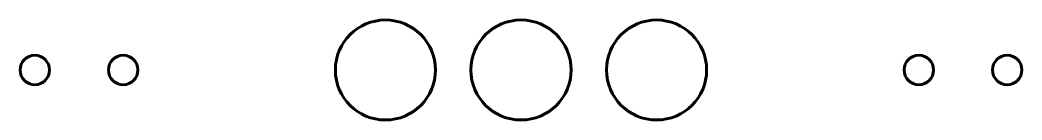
# Model space of a CAD drawing. Header units: millimetres. Extents: x 1060 to 1230, y 195 to 212.
import ezdxf

# ---------------------------------------------------------------- set-up
doc = ezdxf.new("R2010")
doc.units = ezdxf.units.MM
doc.linetypes.add('K5LT_BASIC', pattern=[0])
doc.layers.add('Системный слой', color=7, linetype='Continuous')

msp = doc.modelspace()

# ---------------------------------------------------------------- linework, layer by layer
at = {"layer": 'Системный слой', "color": 150, "linetype": 'K5LT_BASIC', "lineweight": 60, "true_color": 0x0080ff}
for centre, radius in [((1122.09, 203.31), 8.5), ((1145.09, 203.31), 8.5), ((1168.09, 203.31), 8.5), ((1062.59, 203.31), 2.5), ((1077.59, 203.31), 2.5), ((1212.59, 203.31), 2.5), ((1227.59, 203.31), 2.5)]:
    msp.add_circle(centre, radius, dxfattribs=at)

doc.saveas('drawing.dxf')
